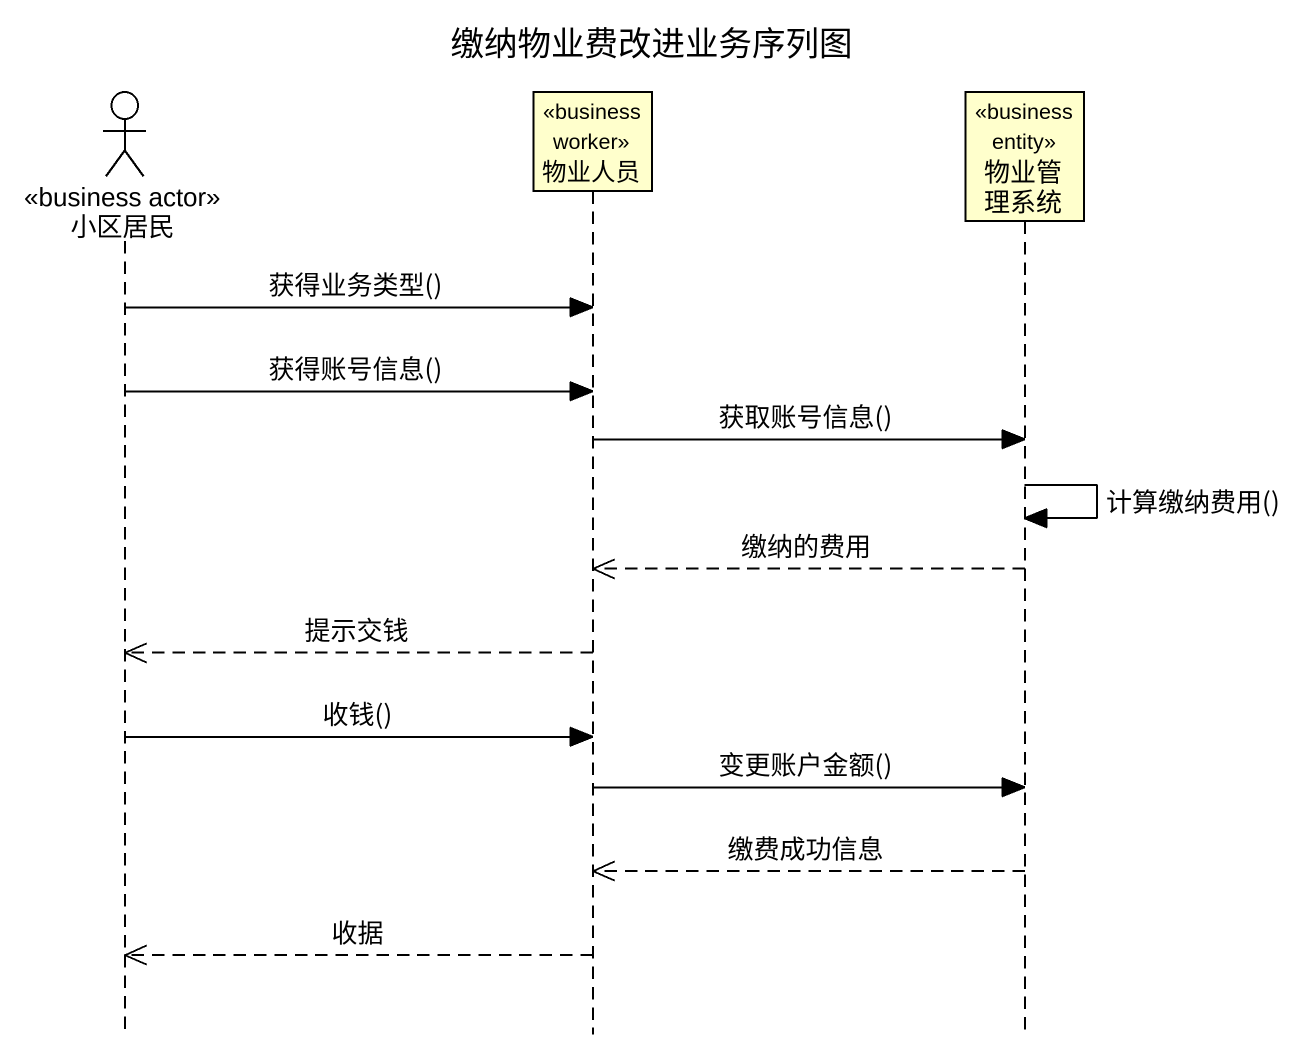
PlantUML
@startuml
title 缴纳物业费改进业务序列图
hide footbox
actor 小区居民 <<business actor>>
participant 物业人员 <<business worker>>
participant 物业管理系统 <<business entity>>

小区居民 -> 物业人员 : 获得业务类型()
小区居民 -> 物业人员 : 获得账号信息()
物业人员 -> 物业管理系统 : 获取账号信息()
物业管理系统 -> 物业管理系统 : 计算缴纳费用()
物业管理系统 -->> 物业人员 : 缴纳的费用
物业人员 -->> 小区居民 : 提示交钱
小区居民 -> 物业人员 : 收钱()
物业人员 -> 物业管理系统 : 变更账户金额()
物业管理系统 -->> 物业人员 : 缴费成功信息
物业人员 -->> 小区居民 : 收据
@enduml
